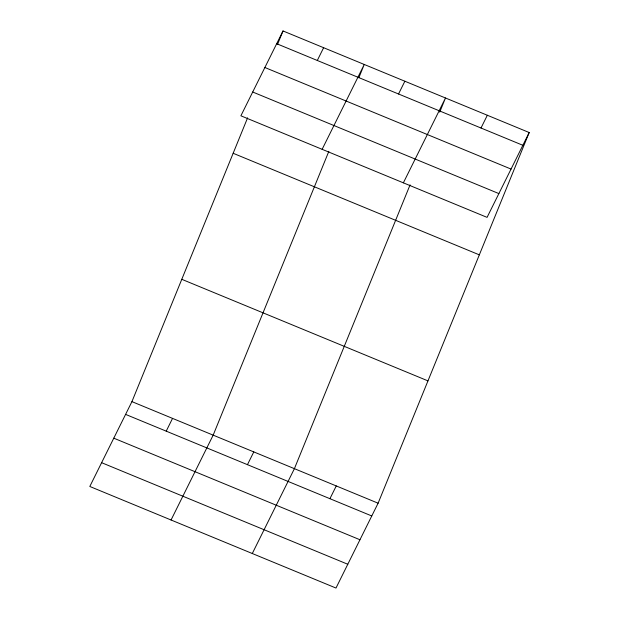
<?xml version="1.0" encoding="UTF-8"?>
<svg xmlns="http://www.w3.org/2000/svg" width="619" height="619" viewBox="0 0 619 619"><rect width="100%" height="100%" fill="white"/><g stroke="black" fill="none" stroke-linecap="round" stroke-linejoin="round"><path stroke-width="0.93" d="M529.191 132.528L487.068 217.37L240.892 115.799L283.015 30.95L529.191 132.528L378.108 503.201L335.985 588.05L89.809 486.472L131.932 401.63L247.608 117.819M277.591 44.243L283.015 30.95M328.844 151.338L213.168 435.149L171.053 519.999M358.834 77.762L364.251 64.469L322.135 149.318M410.08 184.857L294.404 468.668L252.289 553.518M439.707 112.171L445.487 97.988L403.371 182.837M317.299 60.469L323.629 47.709M166.217 431.149L172.546 418.39M398.535 93.987L404.872 81.228M247.453 464.668L253.79 451.909M481.002 128.017L487.339 115.258M329.919 498.697L336.256 485.938M276.678 43.709L522.854 145.287M264.87 67.502L511.046 169.072M252.699 92.007L498.875 193.585M233.154 153.272L479.33 254.85M181.785 279.308L427.961 380.878M131.932 401.63L378.108 503.201M125.595 414.39L371.771 515.96M113.788 438.175L359.964 539.753M101.624 462.687L347.801 564.265"/></g></svg>
